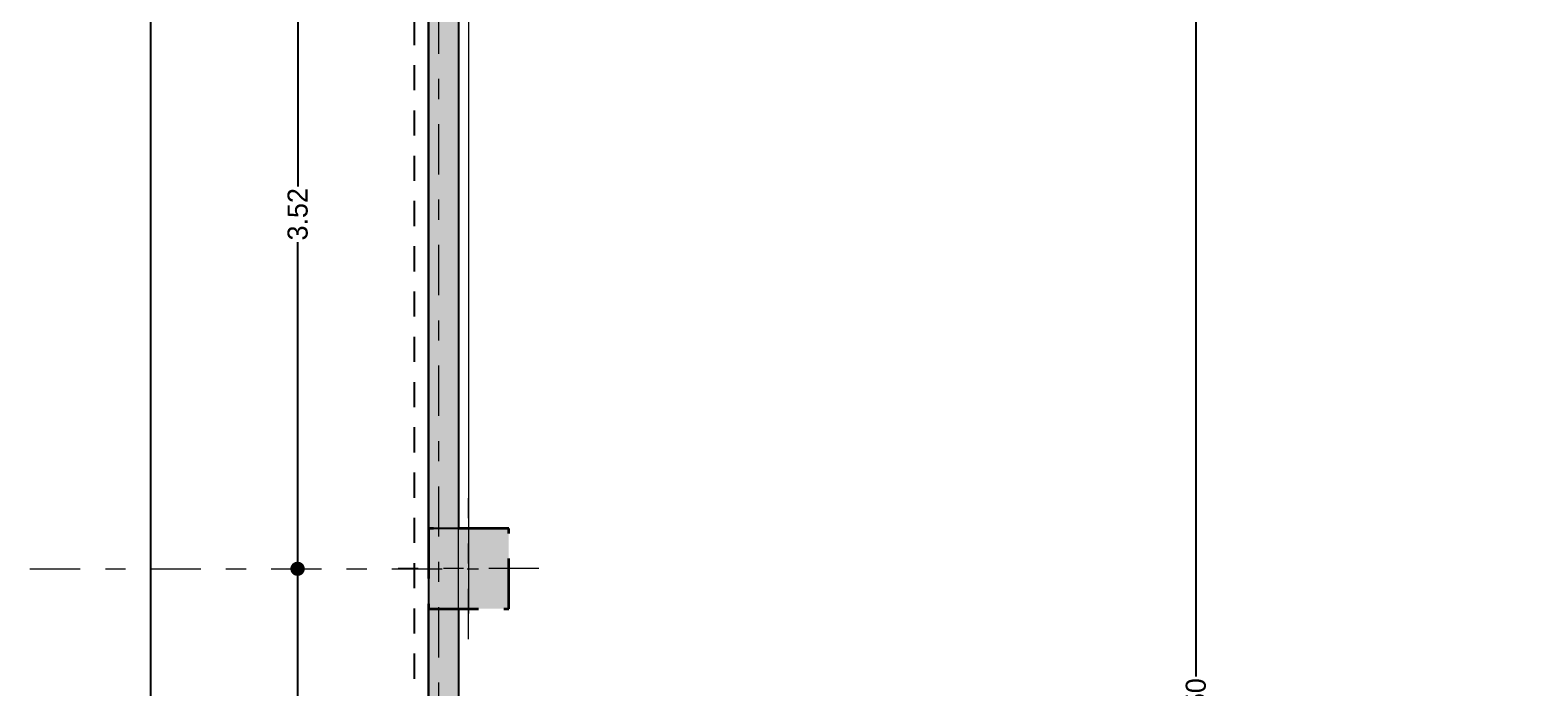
# Model space of a CAD drawing. Header units: inches. Extents: x 555 to 673, y 44 to 86.
# Drawn here: x 650.98 to 658.44, y 60.6 to 63.87 of the extents above; entities that cross this region are included whole.
import ezdxf

# ---------------------------------------------------------------- set-up
doc = ezdxf.new("R2010")
doc.units = ezdxf.units.IN
doc.header["$MEASUREMENT"] = 0
doc.linetypes.add('DASHDOT2', pattern=[0.5, 0.25, -0.125, 0, -0.125])
doc.linetypes.add('HIDDEN2', pattern=[0.1875, 0.125, -0.0625])
for name, color, linetype, lineweight in [('ax', 252, 'DASHDOT2', 0), ('column', 173, 'Continuous', 35), ('cul', 173, 'Continuous', 35), ('dim', 142, 'Continuous', 5), ('MUEBLE', 136, 'Continuous', 0)]:
    doc.layers.add(name, color=color, linetype=linetype, lineweight=lineweight)
doc.styles.add('Roman', font='BOD_CR.TTF')
doc.dimstyles.new('Dakheli', dxfattribs={"dimtxt": 0.1, "dimasz": 0.07, "dimexe": 0, "dimexo": 0.2135, "dimgap": 0.05, "dimtad": 0, "dimzin": 4, "dimdsep": 46, "dimtxsty": 'Roman', "dimblk": 'DOT', "dimcen": 0.092, "dimse1": 1, "dimse2": 1, "dimclrd": 251, "dimclre": 252, "dimclrt": 1, "dimadec": 0, "dimazin": 0, "dimtfac": 1, "dimtmove": 2, "dimatfit": 3, "dimldrblk": 'ORIGIN2', "dimfxl": 1, "dimfxlon": 1, "dimtolj": 1, "dimtzin": 0, "dimarcsym": 0})

# ---------------------------------------------------------------- blocks, each defined once
blk = doc.blocks.new('c40')
at = {"layer": 'cul', "linetype": 'DASHDOT2', "lineweight": 9}
h = blk.add_hatch(color=253, dxfattribs=at)
h.set_gradient(color1=(173, 173, 173), color2=(173, 173, 173), one_color=1, tint=0.6800000071525574, name='SPHERICAL')
h.paths.add_polyline_path([(0, 0.4), (-0.3999999999999986, 0.4), (-0.3999999999999986, 0), (0, 0)])
at = {"layer": 'cul', "color": 7, "linetype": 'DASHDOT2', "lineweight": 9}
for p, q in [((-0.2000000000000028, -0.15), (-0.2000000000000028, 0.55)), ((-0.5499999999999972, 0.2), (0.1499999999999986, 0.2))]:
    blk.add_line(p, q, dxfattribs=at)
at = {"layer": 'cul', "color": 7, "linetype": 'DASHDOT2'}
blk.add_lwpolyline([(0, 0.4), (-0.3999999999999986, 0.4), (-0.3999999999999986, 0), (0, 0)], close=True, dxfattribs=at)
blk = doc.blocks.new('_Dot')
at = {"color": 0, "linetype": 'ByBlock', "lineweight": -2}
blk.add_line((-0.5, 0), (-1, 0), dxfattribs=at)
at = {"color": 0, "linetype": 'ByBlock', "const_width": 0.5}
blk.add_lwpolyline([(-0.25, 0, 1), (0.25, 0, 1)], format="xyb", close=True, dxfattribs=at)
blk = doc.blocks.new('*D74')
at = {"layer": 'Defpoints', "color": 0, "transparency": 16777216}
for p in [(656.786030701788, 64.76677466344006), (656.7799837090344, 56.26995821602526), (656.7860307017879, 56.26995821602526)]:
    blk.add_point(p, dxfattribs=at)
at = {"layer": 'dim', "color": 251, "lineweight": -2, "transparency": 16777216}
for p, q in [((656.7799837090344, 64.69677466344007), (656.7799837090344, 60.65633010362366)), ((656.7799837090344, 56.33995821602526), (656.7799837090344, 60.38040277584167))]:
    blk.add_line(p, q, dxfattribs=at)
at = {"layer": 'dim', "color": 251, "lineweight": -2, "transparency": 16777216, "xscale": 0.07, "yscale": 0.07, "zscale": 0.07}
for p, rotation in [((656.7799837090344, 64.76677466344006), 90), ((656.7799837090344, 56.26995821602526), 270)]:
    blk.add_blockref('_Dot', p, dxfattribs=dict(at, rotation=rotation))
at = {"layer": 'dim', "color": 1, "transparency": 16777216, "insert": (656.7799837090344, 60.51836643973246), "char_height": 0.1, "attachment_point": 5, "rotation": 90, "style": 'Roman'}
blk.add_mtext('\\A1;8.50', dxfattribs=at)
blk = doc.blocks.new('_Origin2')
at = {"color": 0, "linetype": 'ByBlock', "lineweight": -2}
blk.add_line((-0.5, 0), (-1, 0), dxfattribs=at)
for radius in [0.5, 0.25]:
    blk.add_circle((0, 0), radius, dxfattribs=at)
blk = doc.blocks.new('*D90')
at = {"layer": 'Defpoints', "color": 0, "transparency": 16777216}
for p in [(651.5815140431293, 79.22073803354397), (652.741864383698, 79.22073803354397), (652.8118643836981, 56.11995821602527)]:
    blk.add_point(p, dxfattribs=at)
at = {"layer": 'dim', "color": 251, "lineweight": -2, "transparency": 16777216}
for p, q in [((651.5815140431293, 79.15073803354397), (651.5815140431293, 67.8346933178202)), ((651.5815140431293, 56.18995821602528), (651.5815140431293, 67.50600293174905))]:
    blk.add_line(p, q, dxfattribs=at)
at = {"layer": 'dim', "color": 251, "lineweight": -2, "transparency": 16777216, "xscale": 0.07, "yscale": 0.07, "zscale": 0.07}
for p, rotation in [((651.5815140431293, 79.22073803354397), 90), ((651.5815140431293, 56.11995821602527), 270)]:
    blk.add_blockref('_Dot', p, dxfattribs=dict(at, rotation=rotation))
at = {"layer": 'dim', "color": 1, "transparency": 16777216, "insert": (651.5815140431292, 67.67034812478443), "char_height": 0.1, "attachment_point": 5, "rotation": 90, "style": 'Roman'}
blk.add_mtext('\\A1;23.10', dxfattribs=at)
blk = doc.blocks.new('*D137')
at = {"layer": 'Defpoints', "color": 0, "transparency": 16777216}
for p in [(652.3100663271849, 64.71677466344016), (651.2297597405222, 61.19235085237914), (652.3120104822281, 61.19235085237914)]:
    blk.add_point(p, dxfattribs=at)
at = {"layer": 'dim', "color": 251, "lineweight": -2, "transparency": 16777216}
for p, q in [((652.3120104822281, 64.64677466344017), (652.3120104822281, 63.0930941735039)), ((652.3120104822281, 61.26235085237913), (652.3120104822281, 62.81603134231541))]:
    blk.add_line(p, q, dxfattribs=at)
at = {"layer": 'dim', "color": 251, "lineweight": -2, "transparency": 16777216, "xscale": 0.07, "yscale": 0.07, "zscale": 0.07}
for p, rotation in [((652.3120104822281, 64.71677466344016), 90), ((652.3120104822281, 61.19235085237914), 270)]:
    blk.add_blockref('_Dot', p, dxfattribs=dict(at, rotation=rotation))
at = {"layer": 'dim', "color": 1, "transparency": 16777216, "insert": (652.3120104822281, 62.95456275790946), "char_height": 0.1, "attachment_point": 5, "rotation": 90, "style": 'Roman'}
blk.add_mtext('\\A1;3.52', dxfattribs=at)
blk = doc.blocks.new('*D101')
at = {"layer": 'Defpoints', "color": 0, "transparency": 16777216}
for p in [(652.3100663271849, 61.19235085237914), (652.3100663271849, 57.69727544581046), (652.3103809518906, 57.69727544581046)]:
    blk.add_point(p, dxfattribs=at)
at = {"layer": 'dim', "color": 251, "lineweight": -2, "transparency": 16777216}
for p, q in [((652.3103809518906, 61.12235085237913), (652.3103809518906, 59.58289036332644)), ((652.3103809518906, 57.76727544581046), (652.3103809518906, 59.30673593486315))]:
    blk.add_line(p, q, dxfattribs=at)
at = {"layer": 'dim', "color": 251, "lineweight": -2, "transparency": 16777216, "xscale": 0.07, "yscale": 0.07, "zscale": 0.07}
for p, rotation in [((652.3103809518906, 61.19235085237914), 90), ((652.3103809518906, 57.69727544581046), 270)]:
    blk.add_blockref('_Dot', p, dxfattribs=dict(at, rotation=rotation))
at = {"layer": 'dim', "color": 1, "transparency": 16777216, "insert": (652.3103809518906, 59.44481314909459), "char_height": 0.1, "attachment_point": 5, "rotation": 90, "style": 'Roman'}
blk.add_mtext('\\A1;3.50', dxfattribs=at)

msp = doc.modelspace()

# ---------------------------------------------------------------- hatches: boundary and pattern name
h = msp.add_hatch(color=256)
h.dxf.hatch_style = 1
h.paths.add_polyline_path([(663.0172699122638, 70.21677466343998), (662.8684344245205, 70.21677466343998), (662.8684344245205, 66.72158088246724), (663.0157335836194, 66.72158088246724)])
h.paths.add_polyline_path([(663.3430714392197, 72.3882630595285), (663.1930714392197, 72.38826305952851), (663.1930714392197, 71.7662824748865), (658.1533340502617, 71.7662824748863), (658.1533340502617, 71.81628247488628), (658.0532021026763, 71.81628247488628), (658.0532021026763, 71.66696151374978), (659.2618999768765, 71.66678895420027), (659.2618928518318, 71.61688139256553), (659.3617462230033, 71.61688139256553), (659.3617630955536, 71.66677469725886), (663.3430714392197, 71.66620630644024), (663.3430714392197, 71.7662824748865)])
h.paths.add_polyline_path([(663.1930714392198, 74.766796456333), (663.1930714392198, 74.38826305952847), (663.3430714392197, 74.38826305952848), (663.3430714392197, 74.8667964563329), (663.3430714392197, 75.41910155344601), (663.1930714392197, 75.41910155344603), (663.1930714392198, 74.8667964563329), (658.0532021026761, 74.86679645633275), (658.0532021026763, 72.86679645633274), (658.0532021026763, 72.71679645633272), (658.153334050261, 72.71679645633276), (658.153334050261, 72.76679645633274), (658.8533340502615, 72.76679645633283), (658.8533340502615, 72.81411740672527), (658.8533340502615, 72.84045693152903), (658.8344495670524, 72.86679645633284), (658.1533340502614, 72.86679645633275), (658.1533340502613, 74.76679645633274)])
h.paths.add_polyline_path([(653.5940180551587, 68.65361043646283), (654.0188098795343, 68.65361043646283), (654.0188098795343, 69.07199802162557), (653.5940180551587, 69.07199802162557)], flags=9)
h.paths.add_polyline_path([(654.2958651406999, 68.81970051973308), (654.6263647621988, 68.81970051973308), (654.6263647621988, 69.23808810489584), (654.2958651406999, 69.23808810489584)], flags=9)
h.paths.add_polyline_path([(654.8940180551587, 68.65361043646283), (655.3188098795343, 68.65361043646283), (655.3188098795343, 69.07199802162557), (654.8940180551587, 69.07199802162557)], flags=9)
h.paths.add_polyline_path([(655.607445334513, 69.19892833490091), (655.607445334513, 69.62372015927637), (655.1890577493502, 69.62372015927637), (655.1890577493502, 69.19892833490091)], flags=9)
h.paths.add_polyline_path([(654.2298566160341, 65.39892833490092), (654.2298566160341, 65.8237201592764), (653.8114690308714, 65.8237201592764), (653.8114690308714, 65.39892833490092)], flags=9)
h.paths.add_polyline_path([(657.436632059965, 65.54892833490094), (657.436632059965, 65.97372015927641), (657.0182444748021, 65.97372015927641), (657.0182444748021, 65.54892833490094)], flags=9)
h.paths.add_polyline_path([(656.5184730135237, 66.08387930768583), (656.9432648378993, 66.08387930768583), (656.9432648378993, 66.5022668928486), (656.5184730135237, 66.5022668928486)], flags=9)
h.paths.add_polyline_path([(657.4360357427817, 67.34892833490083), (657.4360357427817, 67.77372015927631), (657.017648157619, 67.77372015927631), (657.017648157619, 67.34892833490083)], flags=9)
h.paths.add_polyline_path([(656.5684730135237, 67.74614491379613), (656.9932648378993, 67.74614491379613), (656.9932648378993, 68.16453249895889), (656.5684730135237, 68.16453249895889)], flags=9)
h.paths.add_polyline_path([(657.9474472225673, 60.30603865774918), (657.9474472225673, 60.73083048212466), (657.5290596374045, 60.73083048212466), (657.5290596374045, 60.30603865774918)], flags=9)
h.paths.add_polyline_path([(659.2811430348794, 76.20467306496252), (659.2811430348794, 76.629464889338), (658.8627554497166, 76.629464889338), (658.8627554497166, 76.20467306496252)], flags=9)
h.paths.add_polyline_path([(659.8356727285556, 77.47302667298764), (660.2604645529312, 77.47302667298764), (660.2604645529312, 77.89141425815042), (659.8356727285556, 77.89141425815042)], flags=9)
h.paths.add_polyline_path([(660.2114395558262, 73.05441607423933), (660.2114395558262, 73.4792078986148), (659.7930519706636, 73.4792078986148), (659.7930519706636, 73.05441607423933)], flags=25)
h.paths.add_polyline_path([(660.8119650460274, 73.59895018306533), (661.236756870403, 73.59895018306533), (661.236756870403, 74.01733776822807), (660.8119650460274, 74.01733776822807)], flags=25)
h.paths.add_polyline_path([(654.7454098518169, 73.83476854158232), (655.1702016761923, 73.83476854158232), (655.1702016761923, 74.25315612674508), (654.7454098518169, 74.25315612674508)], flags=9)
h.paths.add_polyline_path([(654.1132911757506, 74.50574371795263), (654.1132911757506, 74.9305355423281), (653.694903590588, 74.9305355423281), (653.694903590588, 74.50574371795263)], flags=9)
h.paths.add_polyline_path([(654.793201168791, 70.77347671842068), (654.793201168791, 71.19826854279616), (654.3748135836283, 71.19826854279616), (654.3748135836283, 70.77347671842068)], flags=9)
h.paths.add_polyline_path([(660.2208124247397, 70.77322854562381), (660.2208124247397, 71.19802036999928), (659.802424839577, 71.19802036999928), (659.802424839577, 70.77322854562381)], flags=9)
h.paths.add_polyline_path([(660.2573909181557, 68.80478753247849), (660.2573909181557, 69.22957935685398), (659.8390033329929, 69.22957935685398), (659.8390033329929, 68.80478753247849)], flags=9)
h.paths.add_polyline_path([(659.902131259913, 69.32409742430129), (660.3269230842884, 69.32409742430129), (660.3269230842884, 69.74248500946405), (659.902131259913, 69.74248500946405)], flags=9)
h.paths.add_polyline_path([(660.5406833400044, 66.64892833490092), (660.5406833400044, 67.07372015927639), (660.1222957548416, 67.07372015927639), (660.1222957548416, 66.64892833490092)], flags=9)
h.paths.add_polyline_path([(661.0868329670677, 67.13327637132731), (662.1498616164537, 67.13327637132731), (662.1498616164537, 67.54541825400123), (661.0868329670677, 67.54541825400123)], flags=9)
h.paths.add_polyline_path([(660.738275766536, 71.24193939019538), (661.8322730380231, 71.24193939019538), (661.8322730380231, 71.65408127286932), (660.738275766536, 71.65408127286932)], flags=9)
h.paths.add_polyline_path([(656.2121966350463, 69.6248228066146), (657.0111052298621, 69.6248228066146), (657.0111052298621, 70.03696468928854), (656.2121966350463, 70.03696468928854)], flags=9)
h.paths.add_polyline_path([(654.317743690594, 70.31054438380275), (654.4555218745714, 70.31054438380275), (654.4555218745714, 70.34792606162607), (654.317743690594, 70.34792606162607)], flags=9)
h.paths.add_polyline_path([(660.8225497051408, 72.02139936827818), (662.0562468402022, 72.02139936827818), (662.0562468402022, 72.43354125095212), (660.8225497051408, 72.43354125095212)], flags=9)
h.paths.add_polyline_path([(659.9964889930125, 77.22280292042366), (661.5095858552224, 77.22280292042366), (661.5095858552224, 77.6349448030976), (659.9964889930125, 77.6349448030976)], flags=9)
h.paths.add_polyline_path([(662.0646274311874, 52.47135890541874), (667.2485292047209, 52.47135890541874), (667.2485292047209, 53.29564267076662), (662.0646274311874, 53.29564267076662)], flags=9)
h.paths.add_polyline_path([(655.159807964295, 65.31467479304735), (655.5432066031287, 65.31467479304735), (655.5432066031287, 65.60193850532828), (655.159807964295, 65.60193850532828)], flags=9)
h.paths.add_polyline_path([(659.1162217976861, 56.45613721699596), (660.2102190691731, 56.45613721699596), (660.2102190691731, 56.8682790996699), (659.1162217976861, 56.8682790996699)], flags=9)
h.paths.add_polyline_path([(655.4826610659346, 58.8222567624479), (657.0268629758936, 58.8222567624479), (657.0268629758936, 59.23439864512184), (655.4826610659346, 59.23439864512184)], flags=9)
h.paths.add_polyline_path([(654.404490133925, 62.39122790843565), (654.7218161912239, 62.39122790843565), (654.7218161912239, 62.80336979110959), (654.404490133925, 62.80336979110959)], flags=9)
h.paths.add_polyline_path([(659.8506401343391, 59.28056749315974), (660.7427274467537, 59.28056749315974), (660.7427274467537, 59.69270937583367), (659.8506401343391, 59.69270937583367)], flags=9)
h.paths.add_polyline_path([(660.7564441492481, 63.96458105203778), (661.7417101792618, 63.96458105203778), (661.7417101792618, 64.37672293471172), (660.7564441492481, 64.37672293471172)], flags=9)
h.paths.add_polyline_path([(655.0385968249188, 70.57176358586916), (655.7133580800348, 70.57176358586916), (655.7133580800348, 70.9839054685431), (655.0385968249188, 70.9839054685431)], flags=9)
h = msp.add_hatch(color=256)
h.dxf.hatch_style = 1
h.paths.add_polyline_path([(653.7460897246846, 56.11995821602519), (653.7460897246846, 56.26995821602529), (653.1118643836976, 56.26995821602529), (653.1118643836976, 56.51995821602523), (652.9618643836978, 56.51995821602523), (652.9618643836977, 56.11995821602519)])
h.paths.add_polyline_path([(652.9618643836978, 56.51995821602523), (653.1118643836978, 56.51995821602523), (653.1118643836978, 57.49727544581044), (652.9618643836978, 57.49727544581044)])
h.paths.add_polyline_path([(652.9618643836978, 57.89727544581044), (653.1118643836978, 57.89727544581044), (653.1118643836978, 60.99342891212495), (652.9618643836978, 60.99342891212495)])
h.paths.add_polyline_path([(652.9618643836978, 61.39342891212496), (653.1118643836978, 61.39342891212496), (653.1118643836978, 65.01677466344009), (652.9618643836978, 65.01677466344009)])

# ---------------------------------------------------------------- linework, layer by layer
at = {"linetype": 'HIDDEN2'}
msp.add_line((652.8918643836979, 79.22073803354391), (652.8918643836978, 56.11995821602519), dxfattribs=at)
for q in [(652.9618643836977, 56.11995821602523), (652.9618643836978, 62.8426409865009), (652.9618643836977, 56.11995821602523), (652.9618643836977, 56.11995821602523)]:
    msp.add_line((652.9618643836978, 77.1126409865008), q)
at = {"lineweight": 5}
for p, q in [((653.1118643836976, 56.26995821602529), (653.1118643836978, 65.42265172668738)), ((652.9618643836978, 62.8426409865009), (652.9618643836978, 56.11995821602523))]:
    msp.add_line(p, q, dxfattribs=at)
for points in [[(653.1118643836978, 61.39342891212496), (652.9618643836978, 61.39342891212496), (652.9618643836978, 65.01677466344009), (653.1118643836978, 65.01677466344009)], [(653.1118643836978, 56.51995821602523), (652.9618643836978, 56.51995821602523), (652.9618643836978, 60.99342891212495), (653.1118643836978, 60.99342891212495)]]:
    msp.add_lwpolyline(points, close=True)
at = {"layer": 'ax'}
for p, q in [((653.011864383698, 82.00214603618254), (653.011864383698, 56.11995821602524)), ((650.9801385495936, 61.1923508523791), (653.2118643836978, 61.1923508523791))]:
    msp.add_line(p, q, dxfattribs=at)
at = {"layer": 'MUEBLE', "lineweight": 5}
msp.add_line((653.161864383698, 65.26677466344003), (653.161864383698, 60.96977204993581), dxfattribs=at)

# ---------------------------------------------------------------- block references
at = {"layer": 'column', "rotation": 90}
msp.add_blockref('c40', (653.3618643836979, 61.39342891212496), dxfattribs=at)

# ---------------------------------------------------------------- dimensions: what is measured, and where the dimension line sits
at = {"layer": 'dim'}
for base, p1, p2, picture, middle in [((651.5815140431293, 79.22073803354397), (652.8118643836978, 56.11995821602524), (652.7418643836978, 79.22073803354392), '*D90', (651.5815140431292, 67.67034812478443)), ((656.7799837090344, 56.26995821602526), (656.7860307017878, 64.76677466344003), (656.7860307017877, 56.26995821602523), '*D74', (656.7799837090344, 60.51836643973246)), ((652.3120104822281, 61.19235085237914), (652.3100663271847, 64.71677466344013), (651.229759740522, 61.1923508523791), '*D137', (652.3120104822281, 62.95456275790946)), ((652.3103809518906, 57.69727544581046), (652.3100663271847, 61.1923508523791), (652.3100663271847, 57.69727544581043), '*D101', (652.3103809518906, 59.44481314909459))]:
    dim = msp.add_linear_dim(base=base, p1=p1, p2=p2, angle=90, dimstyle='Dakheli', dxfattribs=at)
    dim.commit()
    dim.dimension.update_dxf_attribs({"geometry": picture, "text_midpoint": middle})

doc.saveas('drawing.dxf')
